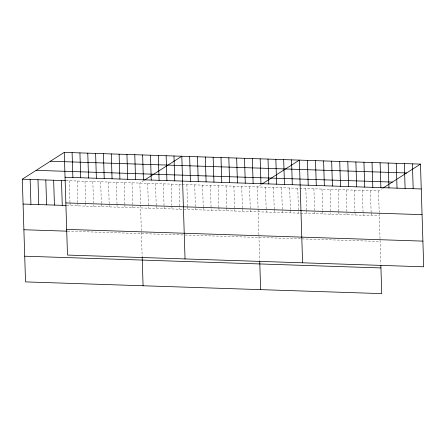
<?xml version="1.0" encoding="UTF-8"?>
<svg xmlns="http://www.w3.org/2000/svg" width="446" height="446" viewBox="0 0 446 446"><rect width="100%" height="100%" fill="white"/><g stroke="black" fill="none" stroke-linecap="round" stroke-linejoin="round"><path stroke-width="0.33" stroke-dasharray="2.23 1.67" d="M143.891 180.491L139.849 183.077L140.523 204.474M261.44 184.365L257.403 186.946L258.078 208.349M299.79 188.34L378.515 190.933L382.557 188.351M66.053 180.647L181.645 184.449M182.303 184.471L299.121 188.318M66.839 205.5L299.902 213.171M300.576 213.194L379.295 215.786M67.641 231.184L184.544 235.031M185.196 235.053L380.103 241.476M378.515 190.933L379.189 212.335M379.212 213.026L380.812 263.965M370.442 190.671L371.117 212.067M371.139 212.759L371.223 215.524M362.369 190.403L363.15 215.256M354.291 190.135L354.966 211.538M354.988 212.229L355.077 214.989M346.219 189.868L346.999 214.727M338.146 189.606L338.815 211.008M338.837 211.699L338.927 214.459M330.073 189.338L330.854 214.191M321.995 189.071L322.67 210.473M322.692 211.164L322.776 213.924M313.923 188.809L314.703 213.662M305.85 188.541L306.519 209.943M306.541 210.635L306.631 213.394M297.772 188.273L298.552 213.127M289.699 188.011L290.374 209.414M290.396 210.099L290.48 212.865M281.627 187.744L282.407 212.597M273.549 187.476L274.223 208.879M274.245 209.57L274.335 212.329M265.476 187.214L266.256 212.067M258.095 209.04L259.717 260.642M249.565 186.69L250.345 211.543M241.732 186.428L242.401 207.83M242.423 208.522L242.512 211.281M233.894 186.172L234.674 211.025M226.055 185.915L226.73 207.318M226.752 208.003L226.836 210.768M218.217 185.653L218.891 207.055M218.914 207.747L219.003 210.506M210.384 185.397L211.164 210.25M202.545 185.14L203.22 206.543M203.242 207.234L203.326 209.994M194.707 184.884L195.487 209.737M186.874 184.622L187.543 206.024M187.565 206.715L187.655 209.475M179.036 184.365L179.816 209.219M171.197 184.109L171.872 205.511M171.894 206.197L171.978 208.962M163.364 183.847L164.145 208.7M155.526 183.59L156.195 204.993M156.217 205.684L156.306 208.444M147.687 183.334L148.468 208.187M140.546 205.166L142.168 256.768M132.016 182.815L132.796 207.669M124.178 182.559L124.852 203.961M124.874 204.653L124.958 207.412M116.339 182.303L117.014 203.705M117.036 204.391L117.12 207.156M108.506 182.04L109.287 206.894M100.668 181.784L101.342 203.186M101.359 203.878L101.448 206.637M92.829 181.528L93.61 206.381M84.996 181.266L85.665 202.668M85.688 203.359L85.777 206.124M77.158 181.009L77.939 205.862M69.32 180.753L69.994 202.155M70.016 202.846L70.1 205.606"/><path stroke-width="0.67" d="M380.851 265.292L381.743 293.624L25.528 281.894L22.3 179.203L64.257 152.376L420.472 164.106L423.7 266.797L67.485 255.067L64.257 152.376M144.465 180.123L181.806 156.251L185.034 258.936M262.019 183.997L299.361 160.12L302.589 262.805M383.131 187.983L420.472 164.106M50.409 161.229L406.629 172.959M36.148 170.35L392.363 182.08M65.038 177.229L421.253 188.959M22.3 179.203L65.4 180.624M65.846 202.919L422.061 214.649M23.081 204.056L66.181 205.478M66.677 229.378L422.892 241.113M23.889 229.74L66.989 231.162M24.72 256.205L380.934 267.935M412.399 163.844L413.18 188.697M404.327 163.576L405.107 188.429M396.249 163.308L397.029 188.162M388.176 163.046L388.957 187.9M380.103 162.779L380.884 187.632M372.025 162.511L372.806 187.365M363.953 162.249L364.733 187.103M355.88 161.982L356.661 186.835M347.808 161.714L348.588 186.567M339.729 161.446L340.51 186.305M331.657 161.184L332.437 186.038M323.584 160.917L324.365 185.77M315.506 160.649L316.286 185.503M307.433 160.387L308.214 185.241M291.522 159.863L292.303 184.716M283.684 159.601L284.464 184.454M275.851 159.345L276.632 184.198M268.013 159.088L268.793 183.942M260.174 158.832L260.955 183.685M259.739 261.3L260.631 289.632M252.341 158.57L253.122 183.423M244.503 158.313L245.283 183.167M236.664 158.057L237.445 182.91M228.826 157.795L229.612 182.648M220.993 157.538L221.774 182.392M213.155 157.282L213.935 182.135M205.316 157.025L206.097 181.879M197.483 156.763L198.264 181.617M189.645 156.507L190.425 181.36M173.973 155.989L174.754 180.842M166.135 155.732L166.915 180.585M158.297 155.476L159.077 180.329M150.464 155.219L151.244 180.072M142.625 154.957L143.406 179.81M142.19 257.431L143.077 285.763M134.787 154.701L135.567 179.554M126.948 154.444L127.734 179.298M119.115 154.182L119.896 179.036M111.277 153.926L112.058 178.779M103.439 153.669L104.219 178.523M95.606 153.407L96.386 178.266M87.767 153.151L88.548 178.004M79.929 152.894L80.709 177.748M72.096 152.638L72.876 177.491M61.481 180.496L62.267 205.35M53.648 180.234L54.429 205.088M45.81 179.978L46.59 204.831M37.971 179.721L38.752 204.575M30.138 179.459L30.919 204.313"/></g></svg>
